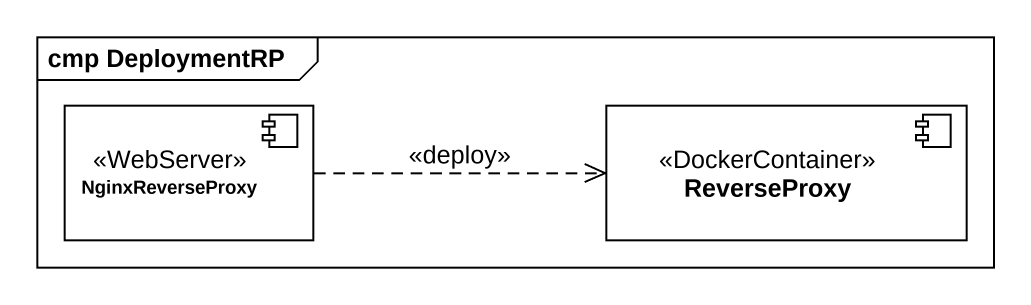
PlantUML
@startuml
mainframe cmp DeploymentRP
component NginxReverseProxy <<WebServer>>
component ReverseProxy <<DockerContainer>>
NginxReverseProxy .right.> ReverseProxy : <<deploy>>
@enduml
